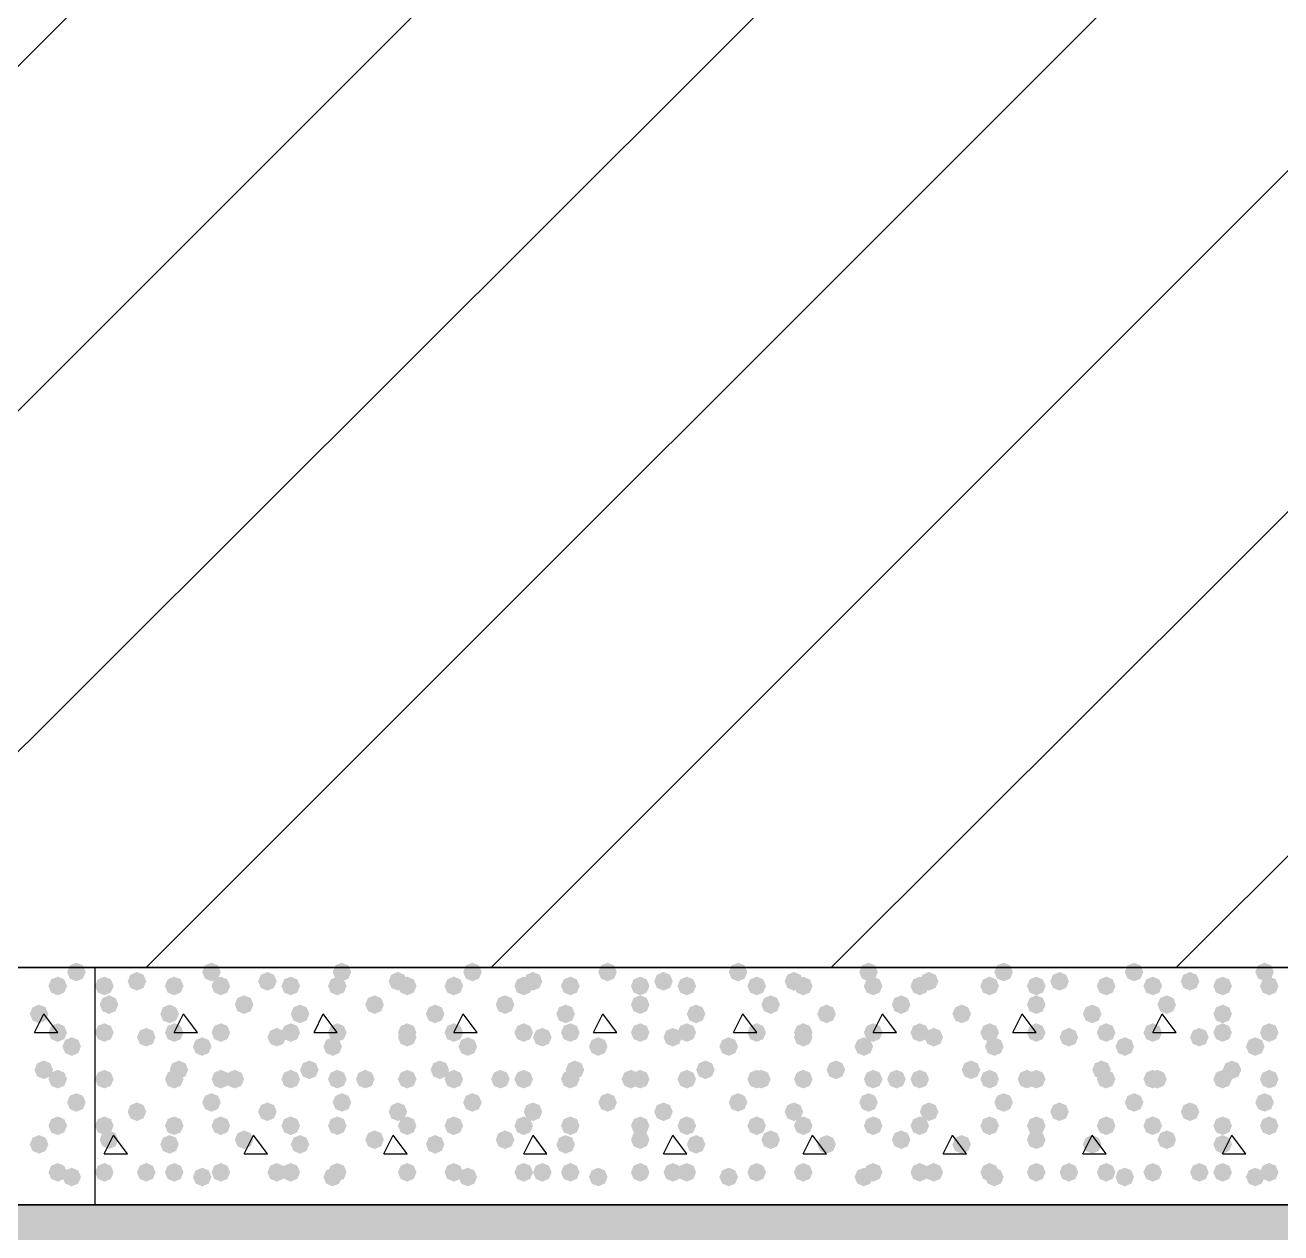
# Model space of a CAD drawing. Header units: millimetres. Extents: x 0 to 420, y 0 to 297.
# Drawn here: x 301.29 to 312.7, y 177.67 to 188.65 of the extents above; entities that cross this region are included whole.
import ezdxf

# ---------------------------------------------------------------- set-up
doc = ezdxf.new("R2010")
doc.units = ezdxf.units.MM
doc.layers.get('0').update_dxf_attribs({"linetype": 'CONTINUOUS'})

msp = doc.modelspace()

# ---------------------------------------------------------------- hatches: boundary and pattern name
at = {"true_color": 0x000007}
for points in [[(301.836667, 180.043667), (301.811796, 179.983871), (301.752, 179.959), (301.692204, 179.983871), (301.667333, 180.043667), (301.692204, 180.103462), (301.752, 180.128333), (301.811796, 180.103463)], [(301.667333, 179.916667), (301.642462, 179.856871), (301.582667, 179.832), (301.522871, 179.856871), (301.498, 179.916667), (301.522871, 179.976462), (301.582667, 180.001333), (301.642462, 179.976463)], [(301.498, 179.662667), (301.473129, 179.602871), (301.413333, 179.578), (301.353538, 179.602871), (301.328667, 179.662667), (301.353537, 179.722462), (301.413333, 179.747333), (301.473129, 179.722463)], [(301.667333, 179.493333), (301.642462, 179.433538), (301.582667, 179.408667), (301.522871, 179.433538), (301.498, 179.493333), (301.522871, 179.553129), (301.582667, 179.578), (301.642462, 179.553129)], [(301.794333, 179.366333), (301.769462, 179.306537), (301.709667, 179.281667), (301.649871, 179.306537), (301.625, 179.366333), (301.649871, 179.426129), (301.709667, 179.451), (301.769462, 179.426129)], [(301.540333, 179.154667), (301.515463, 179.094871), (301.455667, 179.07), (301.395871, 179.094871), (301.371, 179.154667), (301.395871, 179.214462), (301.455667, 179.239333), (301.515462, 179.214463)], [(301.667333, 179.07), (301.642462, 179.010204), (301.582667, 178.985333), (301.522871, 179.010204), (301.498, 179.07), (301.522871, 179.129796), (301.582667, 179.154667), (301.642462, 179.129796)], [(301.836667, 178.858333), (301.811796, 178.798537), (301.752, 178.773667), (301.692204, 178.798537), (301.667333, 178.858333), (301.692204, 178.918129), (301.752, 178.943), (301.811796, 178.918129)], [(301.667333, 178.646667), (301.642462, 178.586871), (301.582667, 178.562), (301.522871, 178.586871), (301.498, 178.646667), (301.522871, 178.706462), (301.582667, 178.731333), (301.642462, 178.706463)], [(301.498, 178.477333), (301.473129, 178.417537), (301.413333, 178.392667), (301.353538, 178.417537), (301.328667, 178.477333), (301.353537, 178.537129), (301.413333, 178.562), (301.473129, 178.537129)], [(301.667333, 178.223333), (301.642462, 178.163537), (301.582667, 178.138667), (301.522871, 178.163537), (301.498, 178.223333), (301.522871, 178.283129), (301.582667, 178.308), (301.642462, 178.283129)], [(301.794333, 178.181), (301.769462, 178.121204), (301.709667, 178.096333), (301.649871, 178.121204), (301.625, 178.181), (301.649871, 178.240796), (301.709667, 178.265667), (301.769462, 178.240796)]]:
    msp.add_hatch(color=0, dxfattribs=at).paths.add_polyline_path(points, flags=0)
at = {"true_color": 0x000008}
for points in [[(302.387, 179.959), (302.362129, 179.899204), (302.302333, 179.874333), (302.242538, 179.899204), (302.217667, 179.959), (302.242537, 180.018796), (302.302333, 180.043667), (302.362129, 180.018796)], [(303.064333, 180.043667), (303.039462, 179.983871), (302.979667, 179.959), (302.919871, 179.983871), (302.895, 180.043667), (302.919871, 180.103462), (302.979667, 180.128333), (303.039462, 180.103463)], [(303.572333, 179.959), (303.547462, 179.899204), (303.487667, 179.874333), (303.427871, 179.899204), (303.403, 179.959), (303.427871, 180.018796), (303.487667, 180.043667), (303.547462, 180.018796)], [(304.249667, 180.043667), (304.224796, 179.983871), (304.165, 179.959), (304.105204, 179.983871), (304.080333, 180.043667), (304.105204, 180.103462), (304.165, 180.128333), (304.224796, 180.103463)], [(304.757667, 179.959), (304.732796, 179.899204), (304.673, 179.874333), (304.613204, 179.899204), (304.588333, 179.959), (304.613204, 180.018796), (304.673, 180.043667), (304.732796, 180.018796)], [(305.435, 180.043667), (305.410129, 179.983871), (305.350333, 179.959), (305.290538, 179.983871), (305.265667, 180.043667), (305.290537, 180.103462), (305.350333, 180.128333), (305.410129, 180.103463)], [(305.985333, 179.959), (305.960463, 179.899204), (305.900667, 179.874333), (305.840871, 179.899204), (305.816, 179.959), (305.840871, 180.018796), (305.900667, 180.043667), (305.960462, 180.018796)], [(306.662667, 180.043667), (306.637796, 179.983871), (306.578, 179.959), (306.518204, 179.983871), (306.493333, 180.043667), (306.518204, 180.103462), (306.578, 180.128333), (306.637796, 180.103463)], [(307.170667, 179.959), (307.145796, 179.899204), (307.086, 179.874333), (307.026204, 179.899204), (307.001333, 179.959), (307.026204, 180.018796), (307.086, 180.043667), (307.145796, 180.018796)], [(307.848, 180.043667), (307.823129, 179.983871), (307.763333, 179.959), (307.703538, 179.983871), (307.678667, 180.043667), (307.703537, 180.103462), (307.763333, 180.128333), (307.823129, 180.103463)], [(308.356, 179.959), (308.331129, 179.899204), (308.271333, 179.874333), (308.211537, 179.899204), (308.186667, 179.959), (308.211537, 180.018796), (308.271333, 180.043667), (308.331129, 180.018796)], [(309.033333, 180.043667), (309.008462, 179.983871), (308.948667, 179.959), (308.888871, 179.983871), (308.864, 180.043667), (308.888871, 180.103462), (308.948667, 180.128333), (309.008462, 180.103463)], [(309.583667, 179.959), (309.558796, 179.899204), (309.499, 179.874333), (309.439204, 179.899204), (309.414333, 179.959), (309.439204, 180.018796), (309.499, 180.043667), (309.558796, 180.018796)], [(310.261, 180.043667), (310.236129, 179.983871), (310.176333, 179.959), (310.116537, 179.983871), (310.091667, 180.043667), (310.116537, 180.103462), (310.176333, 180.128333), (310.236129, 180.103463)], [(310.769, 179.959), (310.744129, 179.899204), (310.684333, 179.874333), (310.624537, 179.899204), (310.599667, 179.959), (310.624537, 180.018796), (310.684333, 180.043667), (310.744129, 180.018796)], [(311.446333, 180.043667), (311.421462, 179.983871), (311.361667, 179.959), (311.301871, 179.983871), (311.277, 180.043667), (311.301871, 180.103462), (311.361667, 180.128333), (311.421462, 180.103463)], [(311.954333, 179.959), (311.929463, 179.899204), (311.869667, 179.874333), (311.809871, 179.899204), (311.785, 179.959), (311.809871, 180.018796), (311.869667, 180.043667), (311.929462, 180.018796)], [(312.631667, 180.043667), (312.606796, 179.983871), (312.547, 179.959), (312.487204, 179.983871), (312.462333, 180.043667), (312.487204, 180.103462), (312.547, 180.128333), (312.606796, 180.103463)], [(302.090667, 179.916667), (302.065796, 179.856871), (302.006, 179.832), (301.946204, 179.856871), (301.921333, 179.916667), (301.946204, 179.976462), (302.006, 180.001333), (302.065796, 179.976463)], [(302.725667, 179.916667), (302.700796, 179.856871), (302.641, 179.832), (302.581204, 179.856871), (302.556333, 179.916667), (302.581204, 179.976462), (302.641, 180.001333), (302.700796, 179.976463)], [(303.149, 179.916667), (303.124129, 179.856871), (303.064333, 179.832), (303.004537, 179.856871), (302.979667, 179.916667), (303.004537, 179.976462), (303.064333, 180.001333), (303.124129, 179.976463)], [(303.784, 179.916667), (303.759129, 179.856871), (303.699333, 179.832), (303.639537, 179.856871), (303.614667, 179.916667), (303.639537, 179.976462), (303.699333, 180.001333), (303.759129, 179.976463)], [(304.207333, 179.916667), (304.182462, 179.856871), (304.122667, 179.832), (304.062871, 179.856871), (304.038, 179.916667), (304.062871, 179.976462), (304.122667, 180.001333), (304.182462, 179.976463)], [(304.842333, 179.916667), (304.817462, 179.856871), (304.757667, 179.832), (304.697871, 179.856871), (304.673, 179.916667), (304.697871, 179.976462), (304.757667, 180.001333), (304.817462, 179.976463)], [(305.265667, 179.916667), (305.240796, 179.856871), (305.181, 179.832), (305.121204, 179.856871), (305.096333, 179.916667), (305.121204, 179.976462), (305.181, 180.001333), (305.240796, 179.976463)], [(305.900667, 179.916667), (305.875796, 179.856871), (305.816, 179.832), (305.756204, 179.856871), (305.731333, 179.916667), (305.756204, 179.976462), (305.816, 180.001333), (305.875796, 179.976463)], [(306.324, 179.916667), (306.299129, 179.856871), (306.239333, 179.832), (306.179537, 179.856871), (306.154667, 179.916667), (306.179537, 179.976462), (306.239333, 180.001333), (306.299129, 179.976463)], [(306.959, 179.916667), (306.934129, 179.856871), (306.874333, 179.832), (306.814537, 179.856871), (306.789667, 179.916667), (306.814537, 179.976462), (306.874333, 180.001333), (306.934129, 179.976463)], [(307.382333, 179.916667), (307.357462, 179.856871), (307.297667, 179.832), (307.237871, 179.856871), (307.213, 179.916667), (307.237871, 179.976462), (307.297667, 180.001333), (307.357462, 179.976463)], [(308.017333, 179.916667), (307.992462, 179.856871), (307.932667, 179.832), (307.872871, 179.856871), (307.848, 179.916667), (307.872871, 179.976462), (307.932667, 180.001333), (307.992462, 179.976463)], [(308.440667, 179.916667), (308.415796, 179.856871), (308.356, 179.832), (308.296204, 179.856871), (308.271333, 179.916667), (308.296204, 179.976462), (308.356, 180.001333), (308.415796, 179.976463)], [(309.075667, 179.916667), (309.050796, 179.856871), (308.991, 179.832), (308.931204, 179.856871), (308.906333, 179.916667), (308.931204, 179.976462), (308.991, 180.001333), (309.050796, 179.976463)], [(309.499, 179.916667), (309.474129, 179.856871), (309.414333, 179.832), (309.354537, 179.856871), (309.329667, 179.916667), (309.354537, 179.976462), (309.414333, 180.001333), (309.474129, 179.976463)], [(310.134, 179.916667), (310.109129, 179.856871), (310.049333, 179.832), (309.989537, 179.856871), (309.964667, 179.916667), (309.989537, 179.976462), (310.049333, 180.001333), (310.109129, 179.976463)], [(310.557333, 179.916667), (310.532462, 179.856871), (310.472667, 179.832), (310.412871, 179.856871), (310.388, 179.916667), (310.412871, 179.976462), (310.472667, 180.001333), (310.532462, 179.976463)], [(311.192333, 179.916667), (311.167462, 179.856871), (311.107667, 179.832), (311.047871, 179.856871), (311.023, 179.916667), (311.047871, 179.976462), (311.107667, 180.001333), (311.167462, 179.976463)], [(311.615667, 179.916667), (311.590796, 179.856871), (311.531, 179.832), (311.471204, 179.856871), (311.446333, 179.916667), (311.471204, 179.976462), (311.531, 180.001333), (311.590796, 179.976463)], [(312.250667, 179.916667), (312.225796, 179.856871), (312.166, 179.832), (312.106204, 179.856871), (312.081333, 179.916667), (312.106204, 179.976462), (312.166, 180.001333), (312.225796, 179.976463)], [(312.674, 179.916667), (312.649129, 179.856871), (312.589333, 179.832), (312.529537, 179.856871), (312.504667, 179.916667), (312.529537, 179.976462), (312.589333, 180.001333), (312.649129, 179.976463)], [(302.133, 179.747333), (302.108129, 179.687537), (302.048333, 179.662667), (301.988538, 179.687537), (301.963667, 179.747333), (301.988537, 179.807129), (302.048333, 179.832), (302.108129, 179.807129)], [(303.360667, 179.747333), (303.335796, 179.687537), (303.276, 179.662667), (303.216204, 179.687537), (303.191333, 179.747333), (303.216204, 179.807129), (303.276, 179.832), (303.335796, 179.807129)], [(304.546, 179.747333), (304.521129, 179.687537), (304.461333, 179.662667), (304.401538, 179.687537), (304.376667, 179.747333), (304.401537, 179.807129), (304.461333, 179.832), (304.521129, 179.807129)], [(305.731333, 179.747333), (305.706462, 179.687537), (305.646667, 179.662667), (305.586871, 179.687537), (305.562, 179.747333), (305.586871, 179.807129), (305.646667, 179.832), (305.706462, 179.807129)], [(306.959, 179.747333), (306.934129, 179.687537), (306.874333, 179.662667), (306.814537, 179.687537), (306.789667, 179.747333), (306.814537, 179.807129), (306.874333, 179.832), (306.934129, 179.807129)], [(308.144333, 179.747333), (308.119462, 179.687537), (308.059667, 179.662667), (307.999871, 179.687537), (307.975, 179.747333), (307.999871, 179.807129), (308.059667, 179.832), (308.119462, 179.807129)], [(309.329667, 179.747333), (309.304796, 179.687537), (309.245, 179.662667), (309.185204, 179.687537), (309.160333, 179.747333), (309.185204, 179.807129), (309.245, 179.832), (309.304796, 179.807129)], [(310.557333, 179.747333), (310.532462, 179.687537), (310.472667, 179.662667), (310.412871, 179.687537), (310.388, 179.747333), (310.412871, 179.807129), (310.472667, 179.832), (310.532462, 179.807129)], [(311.742667, 179.747333), (311.717796, 179.687537), (311.658, 179.662667), (311.598204, 179.687537), (311.573333, 179.747333), (311.598204, 179.807129), (311.658, 179.832), (311.717796, 179.807129)], [(302.683333, 179.662667), (302.658462, 179.602871), (302.598667, 179.578), (302.538871, 179.602871), (302.514, 179.662667), (302.538871, 179.722462), (302.598667, 179.747333), (302.658462, 179.722463)], [(303.868667, 179.662667), (303.843796, 179.602871), (303.784, 179.578), (303.724204, 179.602871), (303.699333, 179.662667), (303.724204, 179.722462), (303.784, 179.747333), (303.843796, 179.722463)], [(305.096333, 179.662667), (305.071462, 179.602871), (305.011667, 179.578), (304.951871, 179.602871), (304.927, 179.662667), (304.951871, 179.722462), (305.011667, 179.747333), (305.071462, 179.722463)], [(306.281667, 179.662667), (306.256796, 179.602871), (306.197, 179.578), (306.137204, 179.602871), (306.112333, 179.662667), (306.137204, 179.722462), (306.197, 179.747333), (306.256796, 179.722463)], [(307.467, 179.662667), (307.442129, 179.602871), (307.382333, 179.578), (307.322538, 179.602871), (307.297667, 179.662667), (307.322537, 179.722462), (307.382333, 179.747333), (307.442129, 179.722463)], [(308.652333, 179.662667), (308.627462, 179.602871), (308.567667, 179.578), (308.507871, 179.602871), (308.483, 179.662667), (308.507871, 179.722462), (308.567667, 179.747333), (308.627462, 179.722463)], [(309.88, 179.662667), (309.855129, 179.602871), (309.795333, 179.578), (309.735537, 179.602871), (309.710667, 179.662667), (309.735537, 179.722462), (309.795333, 179.747333), (309.855129, 179.722463)], [(311.065333, 179.662667), (311.040462, 179.602871), (310.980667, 179.578), (310.920871, 179.602871), (310.896, 179.662667), (310.920871, 179.722462), (310.980667, 179.747333), (311.040462, 179.722463)], [(312.250667, 179.662667), (312.225796, 179.602871), (312.166, 179.578), (312.106204, 179.602871), (312.081333, 179.662667), (312.106204, 179.722462), (312.166, 179.747333), (312.225796, 179.722463)], [(302.090667, 179.493333), (302.065796, 179.433538), (302.006, 179.408667), (301.946204, 179.433538), (301.921333, 179.493333), (301.946204, 179.553129), (302.006, 179.578), (302.065796, 179.553129)], [(302.725667, 179.493333), (302.700796, 179.433538), (302.641, 179.408667), (302.581204, 179.433538), (302.556333, 179.493333), (302.581204, 179.553129), (302.641, 179.578), (302.700796, 179.553129)], [(303.149, 179.493333), (303.124129, 179.433538), (303.064333, 179.408667), (303.004537, 179.433538), (302.979667, 179.493333), (303.004537, 179.553129), (303.064333, 179.578), (303.124129, 179.553129)], [(303.784, 179.493333), (303.759129, 179.433538), (303.699333, 179.408667), (303.639537, 179.433538), (303.614667, 179.493333), (303.639537, 179.553129), (303.699333, 179.578), (303.759129, 179.553129)], [(304.207333, 179.493333), (304.182462, 179.433538), (304.122667, 179.408667), (304.062871, 179.433538), (304.038, 179.493333), (304.062871, 179.553129), (304.122667, 179.578), (304.182462, 179.553129)], [(304.842333, 179.493333), (304.817462, 179.433538), (304.757667, 179.408667), (304.697871, 179.433538), (304.673, 179.493333), (304.697871, 179.553129), (304.757667, 179.578), (304.817462, 179.553129)], [(305.265667, 179.493333), (305.240796, 179.433538), (305.181, 179.408667), (305.121204, 179.433538), (305.096333, 179.493333), (305.121204, 179.553129), (305.181, 179.578), (305.240796, 179.553129)], [(305.900667, 179.493333), (305.875796, 179.433538), (305.816, 179.408667), (305.756204, 179.433538), (305.731333, 179.493333), (305.756204, 179.553129), (305.816, 179.578), (305.875796, 179.553129)], [(306.324, 179.493333), (306.299129, 179.433538), (306.239333, 179.408667), (306.179537, 179.433538), (306.154667, 179.493333), (306.179537, 179.553129), (306.239333, 179.578), (306.299129, 179.553129)], [(306.959, 179.493333), (306.934129, 179.433538), (306.874333, 179.408667), (306.814537, 179.433538), (306.789667, 179.493333), (306.814537, 179.553129), (306.874333, 179.578), (306.934129, 179.553129)], [(307.382333, 179.493333), (307.357462, 179.433538), (307.297667, 179.408667), (307.237871, 179.433538), (307.213, 179.493333), (307.237871, 179.553129), (307.297667, 179.578), (307.357462, 179.553129)], [(308.017333, 179.493333), (307.992462, 179.433538), (307.932667, 179.408667), (307.872871, 179.433538), (307.848, 179.493333), (307.872871, 179.553129), (307.932667, 179.578), (307.992462, 179.553129)], [(308.440667, 179.493333), (308.415796, 179.433538), (308.356, 179.408667), (308.296204, 179.433538), (308.271333, 179.493333), (308.296204, 179.553129), (308.356, 179.578), (308.415796, 179.553129)], [(309.075667, 179.493333), (309.050796, 179.433538), (308.991, 179.408667), (308.931204, 179.433538), (308.906333, 179.493333), (308.931204, 179.553129), (308.991, 179.578), (309.050796, 179.553129)], [(309.499, 179.493333), (309.474129, 179.433538), (309.414333, 179.408667), (309.354537, 179.433538), (309.329667, 179.493333), (309.354537, 179.553129), (309.414333, 179.578), (309.474129, 179.553129)], [(310.134, 179.493333), (310.109129, 179.433538), (310.049333, 179.408667), (309.989537, 179.433538), (309.964667, 179.493333), (309.989537, 179.553129), (310.049333, 179.578), (310.109129, 179.553129)], [(310.557333, 179.493333), (310.532462, 179.433538), (310.472667, 179.408667), (310.412871, 179.433538), (310.388, 179.493333), (310.412871, 179.553129), (310.472667, 179.578), (310.532462, 179.553129)], [(311.192333, 179.493333), (311.167462, 179.433538), (311.107667, 179.408667), (311.047871, 179.433538), (311.023, 179.493333), (311.047871, 179.553129), (311.107667, 179.578), (311.167462, 179.553129)], [(311.615667, 179.493333), (311.590796, 179.433538), (311.531, 179.408667), (311.471204, 179.433538), (311.446333, 179.493333), (311.471204, 179.553129), (311.531, 179.578), (311.590796, 179.553129)], [(312.250667, 179.493333), (312.225796, 179.433538), (312.166, 179.408667), (312.106204, 179.433538), (312.081333, 179.493333), (312.106204, 179.553129), (312.166, 179.578), (312.225796, 179.553129)], [(312.674, 179.493333), (312.649129, 179.433538), (312.589333, 179.408667), (312.529537, 179.433538), (312.504667, 179.493333), (312.529537, 179.553129), (312.589333, 179.578), (312.649129, 179.553129)], [(302.471667, 179.451), (302.446796, 179.391204), (302.387, 179.366333), (302.327204, 179.391204), (302.302333, 179.451), (302.327204, 179.510796), (302.387, 179.535667), (302.446796, 179.510796)], [(303.657, 179.451), (303.632129, 179.391204), (303.572333, 179.366333), (303.512538, 179.391204), (303.487667, 179.451), (303.512537, 179.510796), (303.572333, 179.535667), (303.632129, 179.510796)], [(304.842333, 179.451), (304.817462, 179.391204), (304.757667, 179.366333), (304.697871, 179.391204), (304.673, 179.451), (304.697871, 179.510796), (304.757667, 179.535667), (304.817462, 179.510796)], [(306.07, 179.451), (306.045129, 179.391204), (305.985333, 179.366333), (305.925538, 179.391204), (305.900667, 179.451), (305.925537, 179.510796), (305.985333, 179.535667), (306.045129, 179.510796)], [(307.255333, 179.451), (307.230463, 179.391204), (307.170667, 179.366333), (307.110871, 179.391204), (307.086, 179.451), (307.110871, 179.510796), (307.170667, 179.535667), (307.230462, 179.510796)], [(308.440667, 179.451), (308.415796, 179.391204), (308.356, 179.366333), (308.296204, 179.391204), (308.271333, 179.451), (308.296204, 179.510796), (308.356, 179.535667), (308.415796, 179.510796)], [(309.626, 179.451), (309.601129, 179.391204), (309.541333, 179.366333), (309.481537, 179.391204), (309.456667, 179.451), (309.481537, 179.510796), (309.541333, 179.535667), (309.601129, 179.510796)], [(310.853667, 179.451), (310.828796, 179.391204), (310.769, 179.366333), (310.709204, 179.391204), (310.684333, 179.451), (310.709204, 179.510796), (310.769, 179.535667), (310.828796, 179.510796)], [(312.039, 179.451), (312.014129, 179.391204), (311.954333, 179.366333), (311.894537, 179.391204), (311.869667, 179.451), (311.894537, 179.510796), (311.954333, 179.535667), (312.014129, 179.510796)], [(302.979667, 179.366333), (302.954796, 179.306537), (302.895, 179.281667), (302.835204, 179.306537), (302.810333, 179.366333), (302.835204, 179.426129), (302.895, 179.451), (302.954796, 179.426129)], [(304.165, 179.366333), (304.140129, 179.306537), (304.080333, 179.281667), (304.020538, 179.306537), (303.995667, 179.366333), (304.020537, 179.426129), (304.080333, 179.451), (304.140129, 179.426129)], [(305.392667, 179.366333), (305.367796, 179.306537), (305.308, 179.281667), (305.248204, 179.306537), (305.223333, 179.366333), (305.248204, 179.426129), (305.308, 179.451), (305.367796, 179.426129)], [(306.578, 179.366333), (306.553129, 179.306537), (306.493333, 179.281667), (306.433538, 179.306537), (306.408667, 179.366333), (306.433537, 179.426129), (306.493333, 179.451), (306.553129, 179.426129)], [(307.763333, 179.366333), (307.738462, 179.306537), (307.678667, 179.281667), (307.618871, 179.306537), (307.594, 179.366333), (307.618871, 179.426129), (307.678667, 179.451), (307.738462, 179.426129)], [(308.991, 179.366333), (308.966129, 179.306537), (308.906333, 179.281667), (308.846537, 179.306537), (308.821667, 179.366333), (308.846537, 179.426129), (308.906333, 179.451), (308.966129, 179.426129)], [(310.176333, 179.366333), (310.151462, 179.306537), (310.091667, 179.281667), (310.031871, 179.306537), (310.007, 179.366333), (310.031871, 179.426129), (310.091667, 179.451), (310.151462, 179.426129)], [(311.361667, 179.366333), (311.336796, 179.306537), (311.277, 179.281667), (311.217204, 179.306537), (311.192333, 179.366333), (311.217204, 179.426129), (311.277, 179.451), (311.336796, 179.426129)], [(312.547, 179.366333), (312.522129, 179.306537), (312.462333, 179.281667), (312.402537, 179.306537), (312.377667, 179.366333), (312.402537, 179.426129), (312.462333, 179.451), (312.522129, 179.426129)], [(302.768, 179.154667), (302.743129, 179.094871), (302.683333, 179.07), (302.623538, 179.094871), (302.598667, 179.154667), (302.623537, 179.214462), (302.683333, 179.239333), (302.743129, 179.214463)], [(303.953333, 179.154667), (303.928463, 179.094871), (303.868667, 179.07), (303.808871, 179.094871), (303.784, 179.154667), (303.808871, 179.214462), (303.868667, 179.239333), (303.928462, 179.214463)], [(305.138667, 179.154667), (305.113796, 179.094871), (305.054, 179.07), (304.994204, 179.094871), (304.969333, 179.154667), (304.994204, 179.214462), (305.054, 179.239333), (305.113796, 179.214463)], [(306.366333, 179.154667), (306.341462, 179.094871), (306.281667, 179.07), (306.221871, 179.094871), (306.197, 179.154667), (306.221871, 179.214462), (306.281667, 179.239333), (306.341462, 179.214463)], [(307.551667, 179.154667), (307.526796, 179.094871), (307.467, 179.07), (307.407204, 179.094871), (307.382333, 179.154667), (307.407204, 179.214462), (307.467, 179.239333), (307.526796, 179.214463)], [(308.737, 179.154667), (308.712129, 179.094871), (308.652333, 179.07), (308.592538, 179.094871), (308.567667, 179.154667), (308.592537, 179.214462), (308.652333, 179.239333), (308.712129, 179.214463)], [(309.964667, 179.154667), (309.939796, 179.094871), (309.88, 179.07), (309.820204, 179.094871), (309.795333, 179.154667), (309.820204, 179.214462), (309.88, 179.239333), (309.939796, 179.214463)], [(311.15, 179.154667), (311.125129, 179.094871), (311.065333, 179.07), (311.005538, 179.094871), (310.980667, 179.154667), (311.005537, 179.214462), (311.065333, 179.239333), (311.125129, 179.214463)], [(312.335333, 179.154667), (312.310462, 179.094871), (312.250667, 179.07), (312.190871, 179.094871), (312.166, 179.154667), (312.190871, 179.214462), (312.250667, 179.239333), (312.310462, 179.214463)], [(302.090667, 179.07), (302.065796, 179.010204), (302.006, 178.985333), (301.946204, 179.010204), (301.921333, 179.07), (301.946204, 179.129796), (302.006, 179.154667), (302.065796, 179.129796)], [(302.090667, 179.07), (302.065796, 179.010204), (302.006, 178.985333), (301.946204, 179.010204), (301.921333, 179.07), (301.946204, 179.129796), (302.006, 179.154667), (302.065796, 179.129796)], [(302.725667, 179.07), (302.700796, 179.010204), (302.641, 178.985333), (302.581204, 179.010204), (302.556333, 179.07), (302.581204, 179.129796), (302.641, 179.154667), (302.700796, 179.129796)], [(303.149, 179.07), (303.124129, 179.010204), (303.064333, 178.985333), (303.004537, 179.010204), (302.979667, 179.07), (303.004537, 179.129796), (303.064333, 179.154667), (303.124129, 179.129796)], [(303.276, 179.07), (303.251129, 179.010204), (303.191333, 178.985333), (303.131537, 179.010204), (303.106667, 179.07), (303.131537, 179.129796), (303.191333, 179.154667), (303.251129, 179.129796)], [(303.784, 179.07), (303.759129, 179.010204), (303.699333, 178.985333), (303.639537, 179.010204), (303.614667, 179.07), (303.639537, 179.129796), (303.699333, 179.154667), (303.759129, 179.129796)], [(304.207333, 179.07), (304.182462, 179.010204), (304.122667, 178.985333), (304.062871, 179.010204), (304.038, 179.07), (304.062871, 179.129796), (304.122667, 179.154667), (304.182462, 179.129796)], [(304.461333, 179.07), (304.436462, 179.010204), (304.376667, 178.985333), (304.316871, 179.010204), (304.292, 179.07), (304.316871, 179.129796), (304.376667, 179.154667), (304.436462, 179.129796)], [(304.842333, 179.07), (304.817462, 179.010204), (304.757667, 178.985333), (304.697871, 179.010204), (304.673, 179.07), (304.697871, 179.129796), (304.757667, 179.154667), (304.817462, 179.129796)], [(305.265667, 179.07), (305.240796, 179.010204), (305.181, 178.985333), (305.121204, 179.010204), (305.096333, 179.07), (305.121204, 179.129796), (305.181, 179.154667), (305.240796, 179.129796)], [(305.689, 179.07), (305.664129, 179.010204), (305.604333, 178.985333), (305.544537, 179.010204), (305.519667, 179.07), (305.544537, 179.129796), (305.604333, 179.154667), (305.664129, 179.129796)], [(305.900667, 179.07), (305.875796, 179.010204), (305.816, 178.985333), (305.756204, 179.010204), (305.731333, 179.07), (305.756204, 179.129796), (305.816, 179.154667), (305.875796, 179.129796)], [(306.324, 179.07), (306.299129, 179.010204), (306.239333, 178.985333), (306.179537, 179.010204), (306.154667, 179.07), (306.179537, 179.129796), (306.239333, 179.154667), (306.299129, 179.129796)], [(306.874333, 179.07), (306.849462, 179.010204), (306.789667, 178.985333), (306.729871, 179.010204), (306.705, 179.07), (306.729871, 179.129796), (306.789667, 179.154667), (306.849462, 179.129796)], [(306.959, 179.07), (306.934129, 179.010204), (306.874333, 178.985333), (306.814537, 179.010204), (306.789667, 179.07), (306.814537, 179.129796), (306.874333, 179.154667), (306.934129, 179.129796)], [(307.382333, 179.07), (307.357462, 179.010204), (307.297667, 178.985333), (307.237871, 179.010204), (307.213, 179.07), (307.237871, 179.129796), (307.297667, 179.154667), (307.357462, 179.129796)], [(308.017333, 179.07), (307.992462, 179.010204), (307.932667, 178.985333), (307.872871, 179.010204), (307.848, 179.07), (307.872871, 179.129796), (307.932667, 179.154667), (307.992462, 179.129796)], [(308.059667, 179.07), (308.034796, 179.010204), (307.975, 178.985333), (307.915204, 179.010204), (307.890333, 179.07), (307.915204, 179.129796), (307.975, 179.154667), (308.034796, 179.129796)], [(308.440667, 179.07), (308.415796, 179.010204), (308.356, 178.985333), (308.296204, 179.010204), (308.271333, 179.07), (308.296204, 179.129796), (308.356, 179.154667), (308.415796, 179.129796)], [(309.075667, 179.07), (309.050796, 179.010204), (308.991, 178.985333), (308.931204, 179.010204), (308.906333, 179.07), (308.931204, 179.129796), (308.991, 179.154667), (309.050796, 179.129796)], [(309.287333, 179.07), (309.262462, 179.010204), (309.202667, 178.985333), (309.142871, 179.010204), (309.118, 179.07), (309.142871, 179.129796), (309.202667, 179.154667), (309.262462, 179.129796)], [(309.499, 179.07), (309.474129, 179.010204), (309.414333, 178.985333), (309.354537, 179.010204), (309.329667, 179.07), (309.354537, 179.129796), (309.414333, 179.154667), (309.474129, 179.129796)], [(310.134, 179.07), (310.109129, 179.010204), (310.049333, 178.985333), (309.989537, 179.010204), (309.964667, 179.07), (309.989537, 179.129796), (310.049333, 179.154667), (310.109129, 179.129796)], [(310.472667, 179.07), (310.447796, 179.010204), (310.388, 178.985333), (310.328204, 179.010204), (310.303333, 179.07), (310.328204, 179.129796), (310.388, 179.154667), (310.447796, 179.129796)], [(310.557333, 179.07), (310.532462, 179.010204), (310.472667, 178.985333), (310.412871, 179.010204), (310.388, 179.07), (310.412871, 179.129796), (310.472667, 179.154667), (310.532462, 179.129796)], [(311.192333, 179.07), (311.167462, 179.010204), (311.107667, 178.985333), (311.047871, 179.010204), (311.023, 179.07), (311.047871, 179.129796), (311.107667, 179.154667), (311.167462, 179.129796)], [(311.615667, 179.07), (311.590796, 179.010204), (311.531, 178.985333), (311.471204, 179.010204), (311.446333, 179.07), (311.471204, 179.129796), (311.531, 179.154667), (311.590796, 179.129796)], [(311.658, 179.07), (311.633129, 179.010204), (311.573333, 178.985333), (311.513537, 179.010204), (311.488667, 179.07), (311.513537, 179.129796), (311.573333, 179.154667), (311.633129, 179.129796)], [(312.250667, 179.07), (312.225796, 179.010204), (312.166, 178.985333), (312.106204, 179.010204), (312.081333, 179.07), (312.106204, 179.129796), (312.166, 179.154667), (312.225796, 179.129796)], [(312.674, 179.07), (312.649129, 179.010204), (312.589333, 178.985333), (312.529537, 179.010204), (312.504667, 179.07), (312.529537, 179.129796), (312.589333, 179.154667), (312.649129, 179.129796)], [(303.064333, 178.858333), (303.039462, 178.798537), (302.979667, 178.773667), (302.919871, 178.798537), (302.895, 178.858333), (302.919871, 178.918129), (302.979667, 178.943), (303.039462, 178.918129)], [(304.249667, 178.858333), (304.224796, 178.798537), (304.165, 178.773667), (304.105204, 178.798537), (304.080333, 178.858333), (304.105204, 178.918129), (304.165, 178.943), (304.224796, 178.918129)], [(305.435, 178.858333), (305.410129, 178.798537), (305.350333, 178.773667), (305.290538, 178.798537), (305.265667, 178.858333), (305.290537, 178.918129), (305.350333, 178.943), (305.410129, 178.918129)], [(306.662667, 178.858333), (306.637796, 178.798537), (306.578, 178.773667), (306.518204, 178.798537), (306.493333, 178.858333), (306.518204, 178.918129), (306.578, 178.943), (306.637796, 178.918129)], [(307.848, 178.858333), (307.823129, 178.798537), (307.763333, 178.773667), (307.703538, 178.798537), (307.678667, 178.858333), (307.703537, 178.918129), (307.763333, 178.943), (307.823129, 178.918129)], [(309.033333, 178.858333), (309.008462, 178.798537), (308.948667, 178.773667), (308.888871, 178.798537), (308.864, 178.858333), (308.888871, 178.918129), (308.948667, 178.943), (309.008462, 178.918129)], [(310.261, 178.858333), (310.236129, 178.798537), (310.176333, 178.773667), (310.116537, 178.798537), (310.091667, 178.858333), (310.116537, 178.918129), (310.176333, 178.943), (310.236129, 178.918129)], [(311.446333, 178.858333), (311.421462, 178.798537), (311.361667, 178.773667), (311.301871, 178.798537), (311.277, 178.858333), (311.301871, 178.918129), (311.361667, 178.943), (311.421462, 178.918129)], [(312.631667, 178.858333), (312.606796, 178.798537), (312.547, 178.773667), (312.487204, 178.798537), (312.462333, 178.858333), (312.487204, 178.918129), (312.547, 178.943), (312.606796, 178.918129)], [(302.387, 178.773667), (302.362129, 178.713871), (302.302333, 178.689), (302.242538, 178.713871), (302.217667, 178.773667), (302.242537, 178.833462), (302.302333, 178.858333), (302.362129, 178.833463)], [(303.572333, 178.773667), (303.547462, 178.713871), (303.487667, 178.689), (303.427871, 178.713871), (303.403, 178.773667), (303.427871, 178.833462), (303.487667, 178.858333), (303.547462, 178.833463)], [(304.757667, 178.773667), (304.732796, 178.713871), (304.673, 178.689), (304.613204, 178.713871), (304.588333, 178.773667), (304.613204, 178.833462), (304.673, 178.858333), (304.732796, 178.833463)], [(305.985333, 178.773667), (305.960463, 178.713871), (305.900667, 178.689), (305.840871, 178.713871), (305.816, 178.773667), (305.840871, 178.833462), (305.900667, 178.858333), (305.960462, 178.833463)], [(307.170667, 178.773667), (307.145796, 178.713871), (307.086, 178.689), (307.026204, 178.713871), (307.001333, 178.773667), (307.026204, 178.833462), (307.086, 178.858333), (307.145796, 178.833463)], [(308.356, 178.773667), (308.331129, 178.713871), (308.271333, 178.689), (308.211537, 178.713871), (308.186667, 178.773667), (308.211537, 178.833462), (308.271333, 178.858333), (308.331129, 178.833463)], [(309.583667, 178.773667), (309.558796, 178.713871), (309.499, 178.689), (309.439204, 178.713871), (309.414333, 178.773667), (309.439204, 178.833462), (309.499, 178.858333), (309.558796, 178.833463)], [(310.769, 178.773667), (310.744129, 178.713871), (310.684333, 178.689), (310.624537, 178.713871), (310.599667, 178.773667), (310.624537, 178.833462), (310.684333, 178.858333), (310.744129, 178.833463)], [(311.954333, 178.773667), (311.929463, 178.713871), (311.869667, 178.689), (311.809871, 178.713871), (311.785, 178.773667), (311.809871, 178.833462), (311.869667, 178.858333), (311.929462, 178.833463)], [(302.090667, 178.646667), (302.065796, 178.586871), (302.006, 178.562), (301.946204, 178.586871), (301.921333, 178.646667), (301.946204, 178.706462), (302.006, 178.731333), (302.065796, 178.706463)], [(302.725667, 178.646667), (302.700796, 178.586871), (302.641, 178.562), (302.581204, 178.586871), (302.556333, 178.646667), (302.581204, 178.706462), (302.641, 178.731333), (302.700796, 178.706463)], [(303.149, 178.646667), (303.124129, 178.586871), (303.064333, 178.562), (303.004537, 178.586871), (302.979667, 178.646667), (303.004537, 178.706462), (303.064333, 178.731333), (303.124129, 178.706463)], [(303.784, 178.646667), (303.759129, 178.586871), (303.699333, 178.562), (303.639537, 178.586871), (303.614667, 178.646667), (303.639537, 178.706462), (303.699333, 178.731333), (303.759129, 178.706463)], [(304.207333, 178.646667), (304.182462, 178.586871), (304.122667, 178.562), (304.062871, 178.586871), (304.038, 178.646667), (304.062871, 178.706462), (304.122667, 178.731333), (304.182462, 178.706463)], [(304.842333, 178.646667), (304.817462, 178.586871), (304.757667, 178.562), (304.697871, 178.586871), (304.673, 178.646667), (304.697871, 178.706462), (304.757667, 178.731333), (304.817462, 178.706463)], [(305.265667, 178.646667), (305.240796, 178.586871), (305.181, 178.562), (305.121204, 178.586871), (305.096333, 178.646667), (305.121204, 178.706462), (305.181, 178.731333), (305.240796, 178.706463)], [(305.900667, 178.646667), (305.875796, 178.586871), (305.816, 178.562), (305.756204, 178.586871), (305.731333, 178.646667), (305.756204, 178.706462), (305.816, 178.731333), (305.875796, 178.706463)], [(306.324, 178.646667), (306.299129, 178.586871), (306.239333, 178.562), (306.179537, 178.586871), (306.154667, 178.646667), (306.179537, 178.706462), (306.239333, 178.731333), (306.299129, 178.706463)], [(306.959, 178.646667), (306.934129, 178.586871), (306.874333, 178.562), (306.814537, 178.586871), (306.789667, 178.646667), (306.814537, 178.706462), (306.874333, 178.731333), (306.934129, 178.706463)], [(307.382333, 178.646667), (307.357462, 178.586871), (307.297667, 178.562), (307.237871, 178.586871), (307.213, 178.646667), (307.237871, 178.706462), (307.297667, 178.731333), (307.357462, 178.706463)], [(308.017333, 178.646667), (307.992462, 178.586871), (307.932667, 178.562), (307.872871, 178.586871), (307.848, 178.646667), (307.872871, 178.706462), (307.932667, 178.731333), (307.992462, 178.706463)], [(308.440667, 178.646667), (308.415796, 178.586871), (308.356, 178.562), (308.296204, 178.586871), (308.271333, 178.646667), (308.296204, 178.706462), (308.356, 178.731333), (308.415796, 178.706463)], [(309.075667, 178.646667), (309.050796, 178.586871), (308.991, 178.562), (308.931204, 178.586871), (308.906333, 178.646667), (308.931204, 178.706462), (308.991, 178.731333), (309.050796, 178.706463)], [(309.499, 178.646667), (309.474129, 178.586871), (309.414333, 178.562), (309.354537, 178.586871), (309.329667, 178.646667), (309.354537, 178.706462), (309.414333, 178.731333), (309.474129, 178.706463)], [(310.134, 178.646667), (310.109129, 178.586871), (310.049333, 178.562), (309.989537, 178.586871), (309.964667, 178.646667), (309.989537, 178.706462), (310.049333, 178.731333), (310.109129, 178.706463)], [(310.557333, 178.646667), (310.532462, 178.586871), (310.472667, 178.562), (310.412871, 178.586871), (310.388, 178.646667), (310.412871, 178.706462), (310.472667, 178.731333), (310.532462, 178.706463)], [(311.192333, 178.646667), (311.167462, 178.586871), (311.107667, 178.562), (311.047871, 178.586871), (311.023, 178.646667), (311.047871, 178.706462), (311.107667, 178.731333), (311.167462, 178.706463)], [(311.615667, 178.646667), (311.590796, 178.586871), (311.531, 178.562), (311.471204, 178.586871), (311.446333, 178.646667), (311.471204, 178.706462), (311.531, 178.731333), (311.590796, 178.706463)], [(312.250667, 178.646667), (312.225796, 178.586871), (312.166, 178.562), (312.106204, 178.586871), (312.081333, 178.646667), (312.106204, 178.706462), (312.166, 178.731333), (312.225796, 178.706463)], [(312.674, 178.646667), (312.649129, 178.586871), (312.589333, 178.562), (312.529537, 178.586871), (312.504667, 178.646667), (312.529537, 178.706462), (312.589333, 178.731333), (312.649129, 178.706463)], [(302.133, 178.519667), (302.108129, 178.459871), (302.048333, 178.435), (301.988538, 178.459871), (301.963667, 178.519667), (301.988537, 178.579462), (302.048333, 178.604333), (302.108129, 178.579463)], [(302.683333, 178.477333), (302.658462, 178.417537), (302.598667, 178.392667), (302.538871, 178.417537), (302.514, 178.477333), (302.538871, 178.537129), (302.598667, 178.562), (302.658462, 178.537129)], [(303.360667, 178.519667), (303.335796, 178.459871), (303.276, 178.435), (303.216204, 178.459871), (303.191333, 178.519667), (303.216204, 178.579462), (303.276, 178.604333), (303.335796, 178.579463)], [(303.868667, 178.477333), (303.843796, 178.417537), (303.784, 178.392667), (303.724204, 178.417537), (303.699333, 178.477333), (303.724204, 178.537129), (303.784, 178.562), (303.843796, 178.537129)], [(304.546, 178.519667), (304.521129, 178.459871), (304.461333, 178.435), (304.401538, 178.459871), (304.376667, 178.519667), (304.401537, 178.579462), (304.461333, 178.604333), (304.521129, 178.579463)], [(305.096333, 178.477333), (305.071462, 178.417537), (305.011667, 178.392667), (304.951871, 178.417537), (304.927, 178.477333), (304.951871, 178.537129), (305.011667, 178.562), (305.071462, 178.537129)], [(305.731333, 178.519667), (305.706462, 178.459871), (305.646667, 178.435), (305.586871, 178.459871), (305.562, 178.519667), (305.586871, 178.579462), (305.646667, 178.604333), (305.706462, 178.579463)], [(306.281667, 178.477333), (306.256796, 178.417537), (306.197, 178.392667), (306.137204, 178.417537), (306.112333, 178.477333), (306.137204, 178.537129), (306.197, 178.562), (306.256796, 178.537129)], [(306.959, 178.519667), (306.934129, 178.459871), (306.874333, 178.435), (306.814537, 178.459871), (306.789667, 178.519667), (306.814537, 178.579462), (306.874333, 178.604333), (306.934129, 178.579463)], [(307.467, 178.477333), (307.442129, 178.417537), (307.382333, 178.392667), (307.322538, 178.417537), (307.297667, 178.477333), (307.322537, 178.537129), (307.382333, 178.562), (307.442129, 178.537129)], [(308.144333, 178.519667), (308.119462, 178.459871), (308.059667, 178.435), (307.999871, 178.459871), (307.975, 178.519667), (307.999871, 178.579462), (308.059667, 178.604333), (308.119462, 178.579463)], [(308.652333, 178.477333), (308.627462, 178.417537), (308.567667, 178.392667), (308.507871, 178.417537), (308.483, 178.477333), (308.507871, 178.537129), (308.567667, 178.562), (308.627462, 178.537129)], [(309.329667, 178.519667), (309.304796, 178.459871), (309.245, 178.435), (309.185204, 178.459871), (309.160333, 178.519667), (309.185204, 178.579462), (309.245, 178.604333), (309.304796, 178.579463)], [(309.88, 178.477333), (309.855129, 178.417537), (309.795333, 178.392667), (309.735537, 178.417537), (309.710667, 178.477333), (309.735537, 178.537129), (309.795333, 178.562), (309.855129, 178.537129)], [(310.557333, 178.519667), (310.532462, 178.459871), (310.472667, 178.435), (310.412871, 178.459871), (310.388, 178.519667), (310.412871, 178.579462), (310.472667, 178.604333), (310.532462, 178.579463)], [(311.065333, 178.477333), (311.040462, 178.417537), (310.980667, 178.392667), (310.920871, 178.417537), (310.896, 178.477333), (310.920871, 178.537129), (310.980667, 178.562), (311.040462, 178.537129)], [(311.742667, 178.519667), (311.717796, 178.459871), (311.658, 178.435), (311.598204, 178.459871), (311.573333, 178.519667), (311.598204, 178.579462), (311.658, 178.604333), (311.717796, 178.579463)], [(312.250667, 178.477333), (312.225796, 178.417537), (312.166, 178.392667), (312.106204, 178.417537), (312.081333, 178.477333), (312.106204, 178.537129), (312.166, 178.562), (312.225796, 178.537129)], [(302.090667, 178.223333), (302.065796, 178.163537), (302.006, 178.138667), (301.946204, 178.163537), (301.921333, 178.223333), (301.946204, 178.283129), (302.006, 178.308), (302.065796, 178.283129)], [(302.471667, 178.223333), (302.446796, 178.163537), (302.387, 178.138667), (302.327204, 178.163537), (302.302333, 178.223333), (302.327204, 178.283129), (302.387, 178.308), (302.446796, 178.283129)], [(302.725667, 178.223333), (302.700796, 178.163537), (302.641, 178.138667), (302.581204, 178.163537), (302.556333, 178.223333), (302.581204, 178.283129), (302.641, 178.308), (302.700796, 178.283129)], [(302.979667, 178.181), (302.954796, 178.121204), (302.895, 178.096333), (302.835204, 178.121204), (302.810333, 178.181), (302.835204, 178.240796), (302.895, 178.265667), (302.954796, 178.240796)], [(303.149, 178.223333), (303.124129, 178.163537), (303.064333, 178.138667), (303.004537, 178.163537), (302.979667, 178.223333), (303.004537, 178.283129), (303.064333, 178.308), (303.124129, 178.283129)], [(303.657, 178.223333), (303.632129, 178.163537), (303.572333, 178.138667), (303.512538, 178.163537), (303.487667, 178.223333), (303.512537, 178.283129), (303.572333, 178.308), (303.632129, 178.283129)], [(303.784, 178.223333), (303.759129, 178.163537), (303.699333, 178.138667), (303.639537, 178.163537), (303.614667, 178.223333), (303.639537, 178.283129), (303.699333, 178.308), (303.759129, 178.283129)], [(304.165, 178.181), (304.140129, 178.121204), (304.080333, 178.096333), (304.020538, 178.121204), (303.995667, 178.181), (304.020537, 178.240796), (304.080333, 178.265667), (304.140129, 178.240796)], [(304.207333, 178.223333), (304.182462, 178.163537), (304.122667, 178.138667), (304.062871, 178.163537), (304.038, 178.223333), (304.062871, 178.283129), (304.122667, 178.308), (304.182462, 178.283129)], [(304.842333, 178.223333), (304.817462, 178.163537), (304.757667, 178.138667), (304.697871, 178.163537), (304.673, 178.223333), (304.697871, 178.283129), (304.757667, 178.308), (304.817462, 178.283129)], [(304.842333, 178.223333), (304.817462, 178.163537), (304.757667, 178.138667), (304.697871, 178.163537), (304.673, 178.223333), (304.697871, 178.283129), (304.757667, 178.308), (304.817462, 178.283129)], [(305.265667, 178.223333), (305.240796, 178.163537), (305.181, 178.138667), (305.121204, 178.163537), (305.096333, 178.223333), (305.121204, 178.283129), (305.181, 178.308), (305.240796, 178.283129)], [(305.392667, 178.181), (305.367796, 178.121204), (305.308, 178.096333), (305.248204, 178.121204), (305.223333, 178.181), (305.248204, 178.240796), (305.308, 178.265667), (305.367796, 178.240796)], [(305.900667, 178.223333), (305.875796, 178.163537), (305.816, 178.138667), (305.756204, 178.163537), (305.731333, 178.223333), (305.756204, 178.283129), (305.816, 178.308), (305.875796, 178.283129)], [(306.07, 178.223333), (306.045129, 178.163537), (305.985333, 178.138667), (305.925538, 178.163537), (305.900667, 178.223333), (305.925537, 178.283129), (305.985333, 178.308), (306.045129, 178.283129)], [(306.324, 178.223333), (306.299129, 178.163537), (306.239333, 178.138667), (306.179537, 178.163537), (306.154667, 178.223333), (306.179537, 178.283129), (306.239333, 178.308), (306.299129, 178.283129)], [(306.578, 178.181), (306.553129, 178.121204), (306.493333, 178.096333), (306.433538, 178.121204), (306.408667, 178.181), (306.433537, 178.240796), (306.493333, 178.265667), (306.553129, 178.240796)], [(306.959, 178.223333), (306.934129, 178.163537), (306.874333, 178.138667), (306.814537, 178.163537), (306.789667, 178.223333), (306.814537, 178.283129), (306.874333, 178.308), (306.934129, 178.283129)], [(307.255333, 178.223333), (307.230463, 178.163537), (307.170667, 178.138667), (307.110871, 178.163537), (307.086, 178.223333), (307.110871, 178.283129), (307.170667, 178.308), (307.230462, 178.283129)], [(307.382333, 178.223333), (307.357462, 178.163537), (307.297667, 178.138667), (307.237871, 178.163537), (307.213, 178.223333), (307.237871, 178.283129), (307.297667, 178.308), (307.357462, 178.283129)], [(307.763333, 178.181), (307.738462, 178.121204), (307.678667, 178.096333), (307.618871, 178.121204), (307.594, 178.181), (307.618871, 178.240796), (307.678667, 178.265667), (307.738462, 178.240796)], [(308.017333, 178.223333), (307.992462, 178.163537), (307.932667, 178.138667), (307.872871, 178.163537), (307.848, 178.223333), (307.872871, 178.283129), (307.932667, 178.308), (307.992462, 178.283129)], [(308.440667, 178.223333), (308.415796, 178.163537), (308.356, 178.138667), (308.296204, 178.163537), (308.271333, 178.223333), (308.296204, 178.283129), (308.356, 178.308), (308.415796, 178.283129)], [(308.440667, 178.223333), (308.415796, 178.163537), (308.356, 178.138667), (308.296204, 178.163537), (308.271333, 178.223333), (308.296204, 178.283129), (308.356, 178.308), (308.415796, 178.283129)], [(308.991, 178.181), (308.966129, 178.121204), (308.906333, 178.096333), (308.846537, 178.121204), (308.821667, 178.181), (308.846537, 178.240796), (308.906333, 178.265667), (308.966129, 178.240796)], [(309.075667, 178.223333), (309.050796, 178.163537), (308.991, 178.138667), (308.931204, 178.163537), (308.906333, 178.223333), (308.931204, 178.283129), (308.991, 178.308), (309.050796, 178.283129)], [(309.499, 178.223333), (309.474129, 178.163537), (309.414333, 178.138667), (309.354537, 178.163537), (309.329667, 178.223333), (309.354537, 178.283129), (309.414333, 178.308), (309.474129, 178.283129)], [(309.626, 178.223333), (309.601129, 178.163537), (309.541333, 178.138667), (309.481537, 178.163537), (309.456667, 178.223333), (309.481537, 178.283129), (309.541333, 178.308), (309.601129, 178.283129)], [(310.134, 178.223333), (310.109129, 178.163537), (310.049333, 178.138667), (309.989537, 178.163537), (309.964667, 178.223333), (309.989537, 178.283129), (310.049333, 178.308), (310.109129, 178.283129)], [(310.176333, 178.181), (310.151462, 178.121204), (310.091667, 178.096333), (310.031871, 178.121204), (310.007, 178.181), (310.031871, 178.240796), (310.091667, 178.265667), (310.151462, 178.240796)], [(310.557333, 178.223333), (310.532462, 178.163537), (310.472667, 178.138667), (310.412871, 178.163537), (310.388, 178.223333), (310.412871, 178.283129), (310.472667, 178.308), (310.532462, 178.283129)], [(310.853667, 178.223333), (310.828796, 178.163537), (310.769, 178.138667), (310.709204, 178.163537), (310.684333, 178.223333), (310.709204, 178.283129), (310.769, 178.308), (310.828796, 178.283129)], [(311.192333, 178.223333), (311.167462, 178.163537), (311.107667, 178.138667), (311.047871, 178.163537), (311.023, 178.223333), (311.047871, 178.283129), (311.107667, 178.308), (311.167462, 178.283129)], [(311.361667, 178.181), (311.336796, 178.121204), (311.277, 178.096333), (311.217204, 178.121204), (311.192333, 178.181), (311.217204, 178.240796), (311.277, 178.265667), (311.336796, 178.240796)], [(311.615667, 178.223333), (311.590796, 178.163537), (311.531, 178.138667), (311.471204, 178.163537), (311.446333, 178.223333), (311.471204, 178.283129), (311.531, 178.308), (311.590796, 178.283129)], [(312.039, 178.223333), (312.014129, 178.163537), (311.954333, 178.138667), (311.894537, 178.163537), (311.869667, 178.223333), (311.894537, 178.283129), (311.954333, 178.308), (312.014129, 178.283129)], [(312.250667, 178.223333), (312.225796, 178.163537), (312.166, 178.138667), (312.106204, 178.163537), (312.081333, 178.223333), (312.106204, 178.283129), (312.166, 178.308), (312.225796, 178.283129)], [(312.547, 178.181), (312.522129, 178.121204), (312.462333, 178.096333), (312.402537, 178.121204), (312.377667, 178.181), (312.402537, 178.240796), (312.462333, 178.265667), (312.522129, 178.240796)], [(312.674, 178.223333), (312.649129, 178.163537), (312.589333, 178.138667), (312.529537, 178.163537), (312.504667, 178.223333), (312.529537, 178.283129), (312.589333, 178.308), (312.649129, 178.283129)]]:
    msp.add_hatch(color=0, dxfattribs=at).paths.add_polyline_path(points, flags=0)
h = msp.add_hatch(color=0, dxfattribs=at)
h.paths.add_polyline_path([(378.544667, 177.927), (32.469667, 177.927), (378.544667, 165.946667)], flags=0)
h.paths.add_polyline_path([(32.469667, 177.927), (378.544667, 165.946667), (32.469667, 165.946667)], flags=0)

# ---------------------------------------------------------------- linework, layer by layer
at = {"color": 0, "true_color": 0x000007}
for points in [[(31.369, 201.252667), (31.369, 177.927), (379.603, 177.927), (379.603, 201.252667), (217.17, 201.252667), (217.17, 222.461667), (193.844333, 222.461667), (193.844333, 201.252667)], [(31.369, 201.252667), (31.369, 177.927), (379.603, 177.927), (379.603, 201.252667), (217.17, 201.252667), (217.17, 222.461667), (193.844333, 222.461667), (193.844333, 201.252667)], [(33.528002, 199.135999), (195.961001, 199.135999), (195.961001, 220.344999), (215.053334, 220.344999), (215.053334, 199.135999), (377.486334, 199.135999), (377.486334, 180.085999), (33.528002, 180.085999)], [(299.804667, 180.086), (299.804667, 177.927), (301.921333, 177.927), (301.921333, 180.086)]]:
    msp.add_lwpolyline(points, close=True, dxfattribs=at)
at = {"color": 0, "true_color": 0x0000fd}
msp.add_lwpolyline([(33.528, 180.086), (377.486333, 180.086), (377.486333, 199.136), (215.053333, 199.136), (215.053333, 220.345), (195.961, 220.345), (195.961, 199.136), (33.528, 199.136)], close=True, dxfattribs=at)
at = {"color": 0, "true_color": 0x000002}
for points in [[(293.031333, 180.086), (312.081333, 199.136)], [(296.164, 180.086), (315.214, 199.136)], [(299.254333, 180.086), (318.346667, 199.136)], [(302.387, 180.086), (321.437, 199.136)], [(305.519667, 180.086), (324.569667, 199.136)], [(308.61, 180.086), (327.702333, 199.136)], [(311.742667, 180.086), (330.835, 199.136)]]:
    msp.add_lwpolyline(points, dxfattribs=at)
at = {"color": 0, "true_color": 0x000007}
for points in [[(320.971333, 180.086), (301.921333, 180.086)], [(301.371, 179.493333), (301.455667, 179.662667)], [(301.582667, 179.493333), (301.455667, 179.662667)], [(301.371, 179.493333), (301.582667, 179.493333)], [(301.921333, 177.927), (320.971333, 177.927)]]:
    msp.add_lwpolyline(points, dxfattribs=at)
at = {"color": 0, "true_color": 0x000008}
for points in [[(302.641, 179.493333), (302.725667, 179.662667)], [(302.852667, 179.493333), (302.725667, 179.662667)], [(303.911, 179.493333), (303.995667, 179.662667)], [(304.122667, 179.493333), (303.995667, 179.662667)], [(305.181, 179.493333), (305.265667, 179.662667)], [(305.392667, 179.493333), (305.265667, 179.662667)], [(306.451, 179.493333), (306.535667, 179.662667)], [(306.662667, 179.493333), (306.535667, 179.662667)], [(307.721, 179.493333), (307.805667, 179.662667)], [(307.932667, 179.493333), (307.805667, 179.662667)], [(308.991, 179.493333), (309.075667, 179.662667)], [(309.202667, 179.493333), (309.075667, 179.662667)], [(310.261, 179.493333), (310.345667, 179.662667)], [(310.472667, 179.493333), (310.345667, 179.662667)], [(311.531, 179.493333), (311.615667, 179.662667)], [(311.742667, 179.493333), (311.615667, 179.662667)], [(302.641, 179.493333), (302.852667, 179.493333)], [(303.911, 179.493333), (304.122667, 179.493333)], [(305.181, 179.493333), (305.392667, 179.493333)], [(306.451, 179.493333), (306.662667, 179.493333)], [(307.721, 179.493333), (307.932667, 179.493333)], [(308.991, 179.493333), (309.202667, 179.493333)], [(310.261, 179.493333), (310.472667, 179.493333)], [(311.531, 179.493333), (311.742667, 179.493333)], [(302.006, 178.392667), (302.090667, 178.562)], [(302.217667, 178.392667), (302.090667, 178.562)], [(303.276, 178.392667), (303.360667, 178.562)], [(303.487667, 178.392667), (303.360667, 178.562)], [(304.546, 178.392667), (304.630667, 178.562)], [(304.757667, 178.392667), (304.630667, 178.562)], [(305.816, 178.392667), (305.900667, 178.562)], [(306.027667, 178.392667), (305.900667, 178.562)], [(307.086, 178.392667), (307.170667, 178.562)], [(307.297667, 178.392667), (307.170667, 178.562)], [(308.356, 178.392667), (308.440667, 178.562)], [(308.567667, 178.392667), (308.440667, 178.562)], [(309.626, 178.392667), (309.710667, 178.562)], [(309.837667, 178.392667), (309.710667, 178.562)], [(310.896, 178.392667), (310.980667, 178.562)], [(311.107667, 178.392667), (310.980667, 178.562)], [(312.166, 178.392667), (312.250667, 178.562)], [(312.377667, 178.392667), (312.250667, 178.562)], [(302.006, 178.392667), (302.217667, 178.392667)], [(303.276, 178.392667), (303.487667, 178.392667)], [(304.546, 178.392667), (304.757667, 178.392667)], [(305.816, 178.392667), (306.027667, 178.392667)], [(307.086, 178.392667), (307.297667, 178.392667)], [(308.356, 178.392667), (308.567667, 178.392667)], [(309.626, 178.392667), (309.837667, 178.392667)], [(310.896, 178.392667), (311.107667, 178.392667)], [(312.166, 178.392667), (312.377667, 178.392667)]]:
    msp.add_lwpolyline(points, dxfattribs=at)
msp.add_lwpolyline([(378.544667, 177.927), (32.469667, 177.927), (378.544667, 165.946667)], close=True, dxfattribs=at)

doc.saveas('drawing.dxf')
